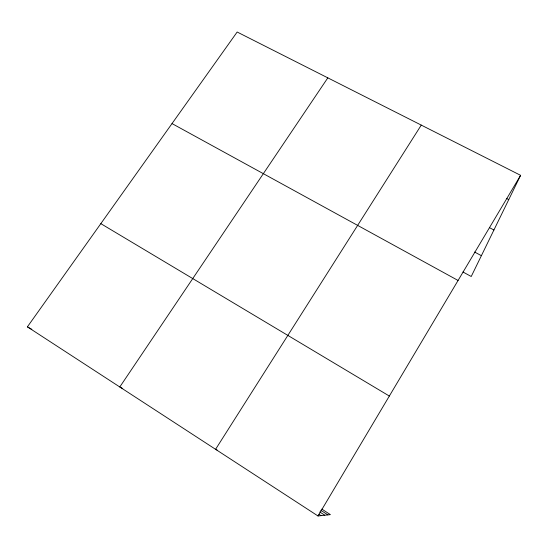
<?xml version="1.0" encoding="UTF-8"?>
<svg xmlns="http://www.w3.org/2000/svg" width="548" height="548" viewBox="0 0 548 548"><rect width="100%" height="100%" fill="white"/><g stroke="black" fill="none" stroke-linecap="round" stroke-linejoin="round"><path stroke-width="0.82" d="M321.834 509.085L330.382 514.62L318.018 515.983L27.4 326.848L237.161 32.017L520.6 175.326L471.232 276.5L462.978 272M318.018 515.983L520.6 175.326M421.268 125.102L215.576 449.312L217.118 449.997M327.82 77.857L119.793 386.977L122.718 388.518M506.475 198.424L508.756 199.602M489.398 227.612L493.926 229.996M474.616 252.046L481.391 255.683M172.017 123.581L458.073 280.466M27.4 326.848L31.846 329.341M100.825 223.646L389.34 396.046M320.772 510.27L327.903 514.894M319.792 511.99L324.793 515.236M318.902 514.25L321.053 515.647"/></g></svg>
